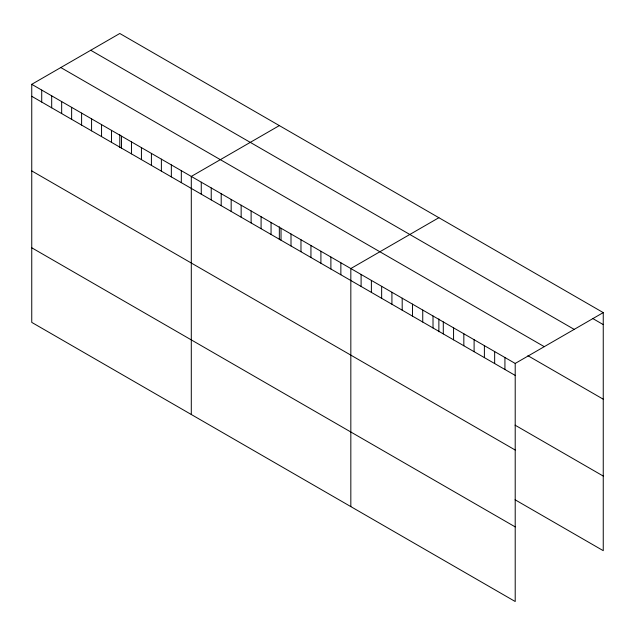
<?xml version="1.0" encoding="UTF-8"?>
<svg xmlns="http://www.w3.org/2000/svg" width="635" height="635" viewBox="0 0 635 635"><rect width="100%" height="100%" fill="white"/><g stroke="black" fill="none" stroke-linecap="round" stroke-linejoin="round"><path stroke-width="0.95" d="M31.75 84.32L515.207 363.442L515.207 601.512L31.75 322.389L31.75 84.32L119.793 33.488L603.25 312.61L603.25 550.68L515.072 499.769M279.337 125.595L191.294 176.435L191.294 414.504M438.872 217.71L350.83 268.541L350.83 506.611M515.207 363.442L603.25 312.61M592.979 318.659L603.25 324.588M90.741 50.26L574.191 329.382M60.801 67.548L544.258 346.662M527.915 355.703L603.25 399.201M31.75 96.298L515.207 375.42M515.072 425.156L603.25 476.067M31.75 170.91L515.207 450.032M31.75 247.785L515.207 526.899M504.928 357.513L504.928 369.491M494.657 351.576L494.657 363.561M484.386 345.646L484.386 357.624M474.107 339.717L474.107 351.695M463.836 333.788L463.836 345.765M453.565 327.851L453.565 339.836M443.293 321.921L443.293 333.899M438.872 318.937L438.872 331.748M433.014 315.992L433.014 327.97M422.743 310.063L422.743 322.04M412.472 304.125L412.472 316.111M402.193 298.196L402.193 310.174M391.922 292.267L391.922 304.244M381.651 286.337L381.651 298.315M371.38 280.4L371.38 292.386M361.101 274.471L361.101 286.448M340.86 262.787L340.86 274.764M330.891 257.024L330.891 269.01M320.913 251.269L320.913 263.247M310.944 245.515L310.944 257.492M300.974 239.76L300.974 251.738M291.005 233.998L291.005 245.975M281.027 228.243L281.027 240.22M279.337 226.83L279.337 239.641M271.058 222.488L271.058 234.466M261.088 216.726L261.088 228.711M251.119 210.971L251.119 222.948M241.149 205.216L241.149 217.194M231.172 199.461L231.172 211.439M221.202 193.699L221.202 205.684M211.233 187.944L211.233 199.922M201.263 182.189L201.263 194.167M181.316 170.672L181.316 182.658M171.347 164.917L171.347 176.895M161.377 159.163L161.377 171.14M151.408 153.4L151.408 165.386M141.43 147.645L141.43 159.623M131.461 141.891L131.461 153.868M121.491 136.136L121.491 148.114M119.793 134.723L119.793 147.534M111.522 130.373L111.522 142.359M101.552 124.619L101.552 136.596M91.575 118.864L91.575 130.842M81.605 113.109L81.605 125.087M71.636 107.347L71.636 119.332M61.666 101.592L61.666 113.57M51.689 95.837L51.689 107.815M41.719 90.075L41.719 102.06"/></g></svg>
